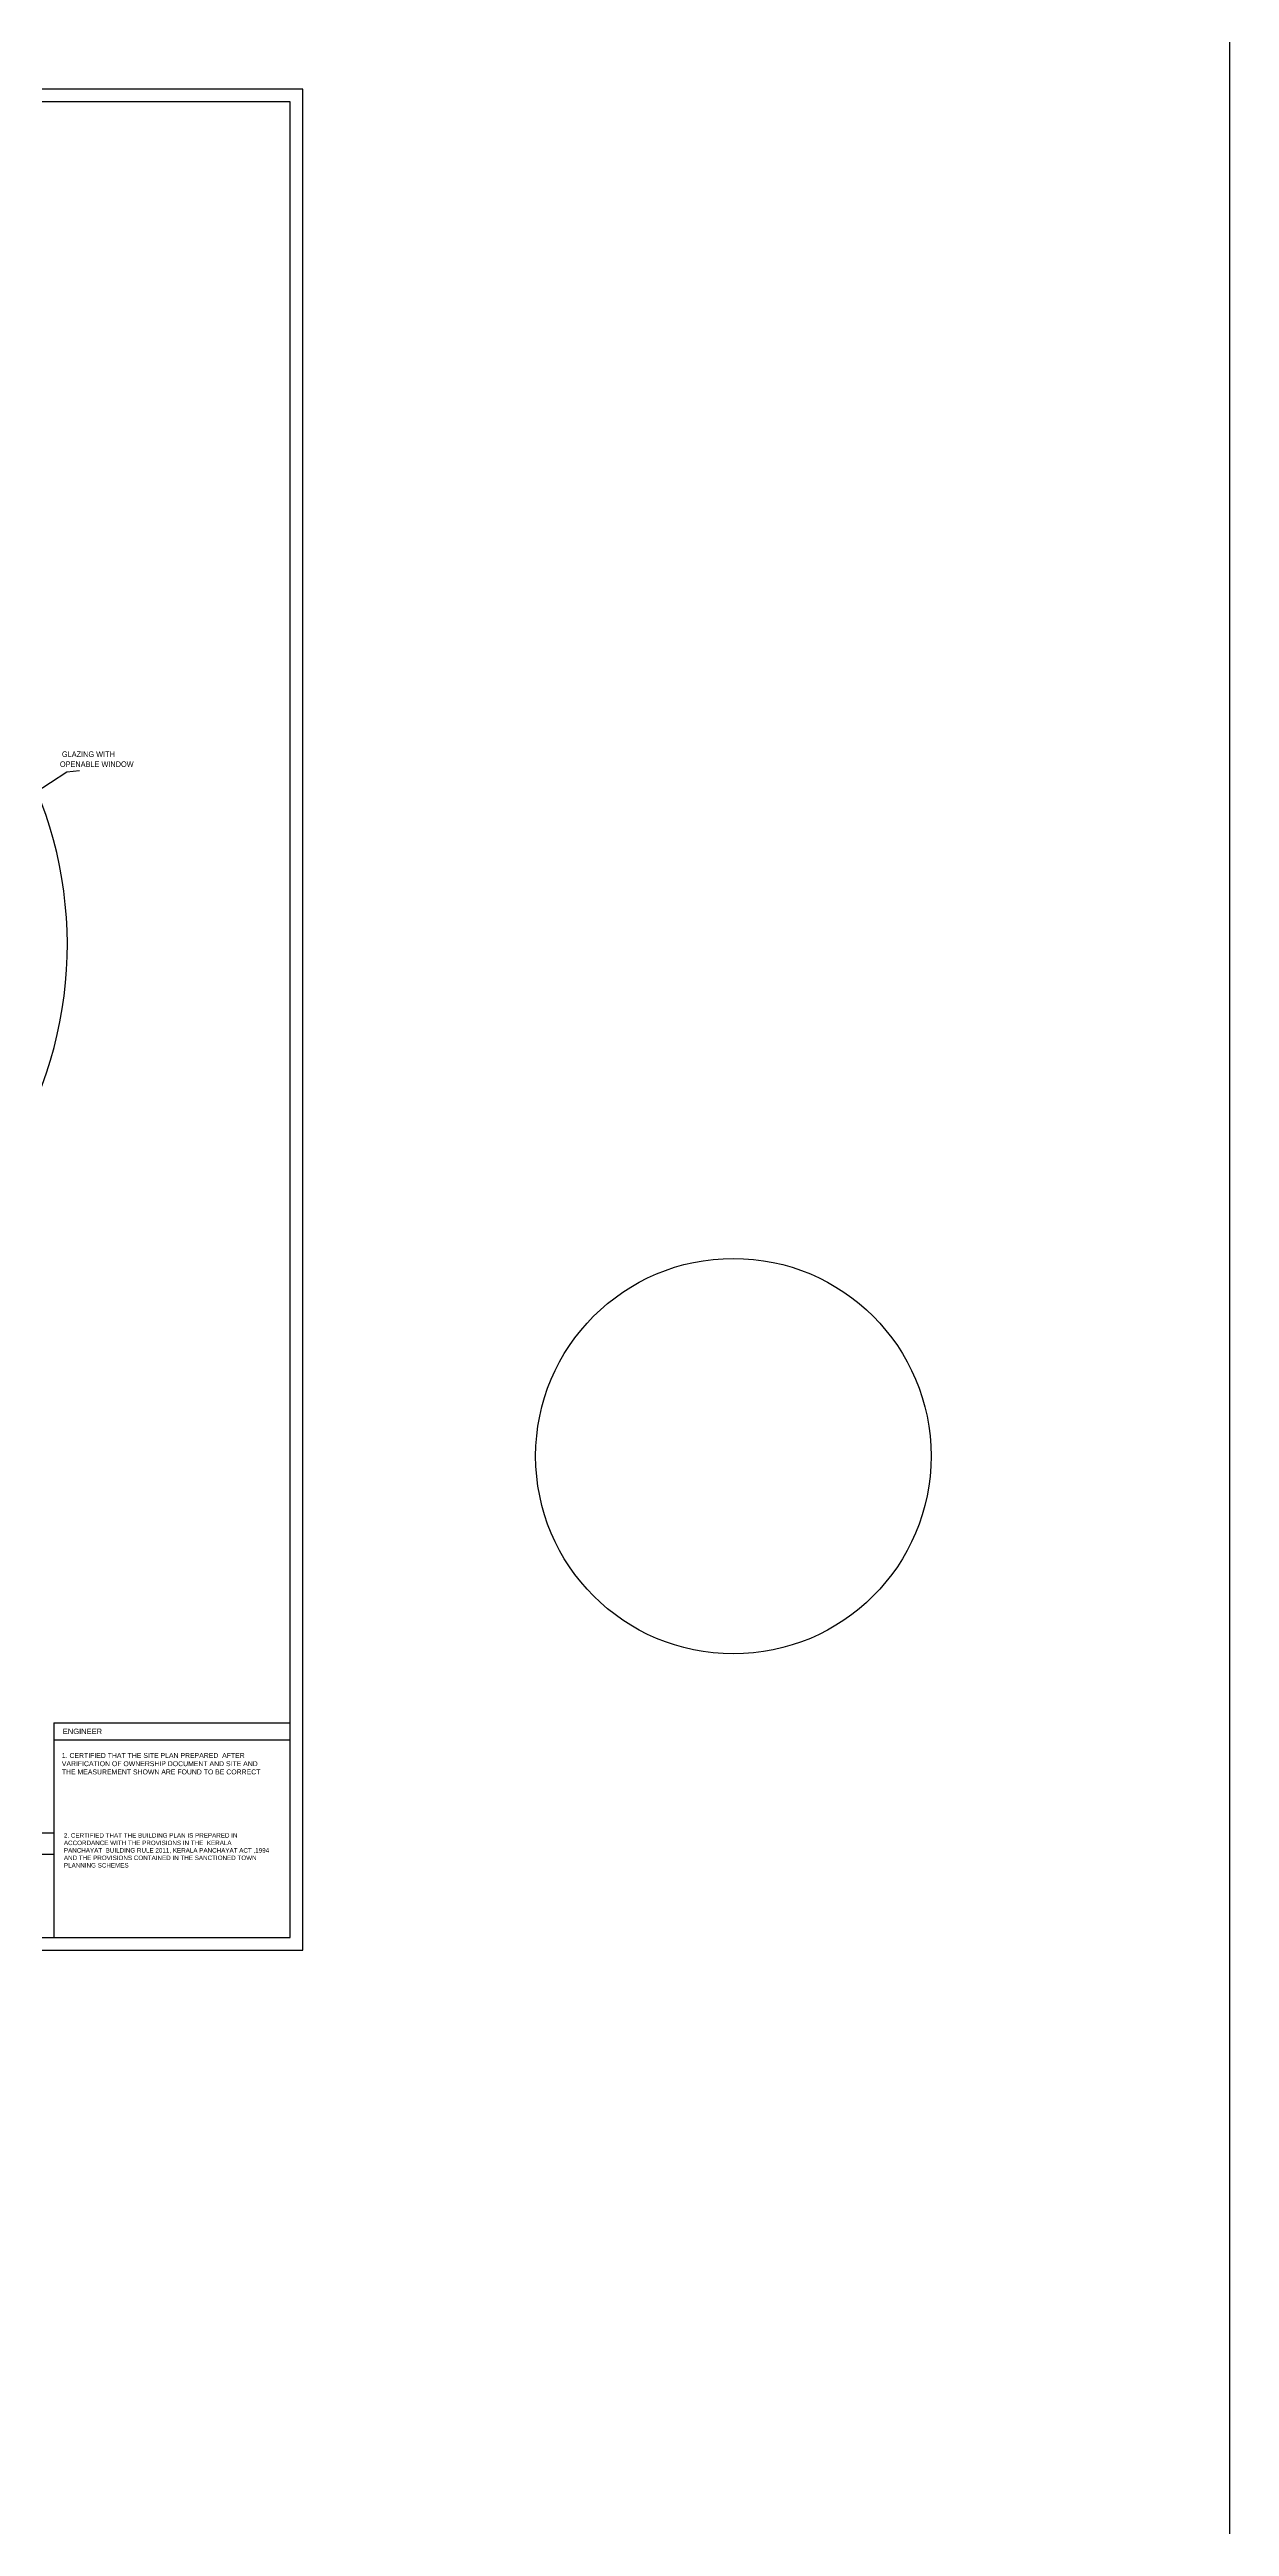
# Model space of a CAD drawing. Extents: x 53439 to 79867, y -144071 to -73305.
# Drawn here: x 74602 to 79867, y -91007 to -79954 of the extents above; entities that cross this region are included whole.
import ezdxf

# ---------------------------------------------------------------- set-up
doc = ezdxf.new("R2010")
doc.units = 0
doc.header["$LTSCALE"] = 0.1
doc.header["$MEASUREMENT"] = 0
for name, color, linetype in [('BOR', 200, 'CONTINUOUS'), ('BOR1', 230, 'CONTINUOUS'), ('HAT', 253, 'CONTINUOUS'), ('LAYER4', 130, 'CONTINUOUS'), ('TEXT', 7, 'CONTINUOUS'), ('WALL', 6, 'CONTINUOUS'), ('WIN', 102, 'CONTINUOUS')]:
    doc.layers.add(name, color=color, linetype=linetype)
doc.styles.add('1MM', font='arial.ttf')
doc.styles.add('3MM', font='arial.ttf')
doc.styles.add('DUTCH', font='arial.ttf')
doc.dimstyles.new('KRI', dxfattribs={"dimtxt": 23, "dimasz": 20, "dimexe": 7, "dimexo": 0, "dimgap": 9, "dimtad": 1, "dimdec": 1, "dimzin": 1, "dimtxsty": '1MM', "dimblk": 'ARCHTICK', "dimcen": 0.5, "dimclrd": 252, "dimclre": 252, "dimclrt": 7, "dimaunit": 1, "dimadec": 8, "dimazin": 3, "dimtfac": 1, "dimtdec": 1, "dimtmove": 0, "dimatfit": 3})

msp = doc.modelspace()

# ---------------------------------------------------------------- linework, layer by layer
at = {"layer": 'BOR', "linetype": 'CONTINUOUS'}
for p, q in [((74621.25, -87421.08), (74621.25, -88378.68)), ((74621.25, -87421.08), (75675.95, -87421.08)), ((74621.25, -87913.79), (69062.52, -87913.79)), ((71412.21, -88006.6), (74621.25, -88006.6))]:
    msp.add_line(p, q, dxfattribs=at)
at = {"layer": 'BOR'}
msp.add_lwpolyline([(75675.95, -80187.4), (59468.14, -80187.4), (59468.14, -88378.68), (75675.95, -88378.68)], close=True, dxfattribs=at)
at = {"layer": 'BOR1'}
msp.add_line((74621.25, -87496.37), (75675.95, -87496.37), dxfattribs=at)
msp.add_lwpolyline([(75732.48, -80130.87), (59411.61, -80130.87), (59411.61, -88435.21), (75732.48, -88435.21)], close=True, dxfattribs=at)
at = {"layer": 'WALL', "color": 6, "linetype": 'CONTINUOUS', "ltscale": 0.1}
msp.add_lwpolyline([(53439.41, -73304.98), (79867.15, -73304.98), (79867.15, -144071.42), (53439.41, -144071.42)], close=True, dxfattribs=at)
msp.add_circle((77653.4, -86230.85), 882.38, dxfattribs=at)
at = {"layer": 'WIN'}
msp.add_arc((72879.93, -83948.74), 1801.25, 270, 90.336788, dxfattribs=at)

# ---------------------------------------------------------------- texts
at = {"layer": 'HAT', "linetype": 'CONTINUOUS', "ltscale": 0.1, "width": 916.654, "attachment_point": 1, "style": '1MM'}
for s, insert, char_height in [('1. CERTIFIED THAT THE SITE PLAN PREPARED  AFTER VARIFICATION OF OWNERSHIP DOCUMENT AND SITE AND THE MEASUREMENT SHOWN ARE FOUND TO BE CORRECT', (74656.51, -87555.59), 22), ('2. CERTIFIED THAT THE BUILDING PLAN IS PREPARED IN ACCORDANCE WITH THE PROVISIONS IN THE  KERALA PANCHAYAT  BUILDING RULE 2011, KERALA PANCHAYAT ACT ,1994 AND THE PROVISIONS CONTAINED IN THE SANCTIONED TOWN  PLANNING SCHEMES', (74665.86, -87913.3), 20)]:
    msp.add_mtext(s, dxfattribs=dict(at, insert=insert, char_height=char_height))
at = {"layer": 'LAYER4', "style": '3MM'}
msp.add_text('ENGINEER', height=24, dxfattribs=at).set_placement((74661.04, -87471.05))
at = {"layer": 'TEXT', "style": 'DUTCH', "width": 0.9}
for s, p in [(' GLAZING WITH', (74648, -83110.94)), ('OPENABLE WINDOW', (74648, -83155.45))]:
    msp.add_text(s, height=25, dxfattribs=at).set_placement(p)

# ---------------------------------------------------------------- leaders
at = {"layer": 'WALL', "color": 6, "linetype": 'CONTINUOUS', "ltscale": 0.1}
msp.add_leader([(74460.45, -83319.3), (74678.24, -83177.13), (74735.97, -83170.76)], dimstyle='KRI', override={"dimgap": 9, "dimtad": 0, "dimfxl": 12.5, "dimfxlon": 1}, dxfattribs=at)

doc.saveas('drawing.dxf')
